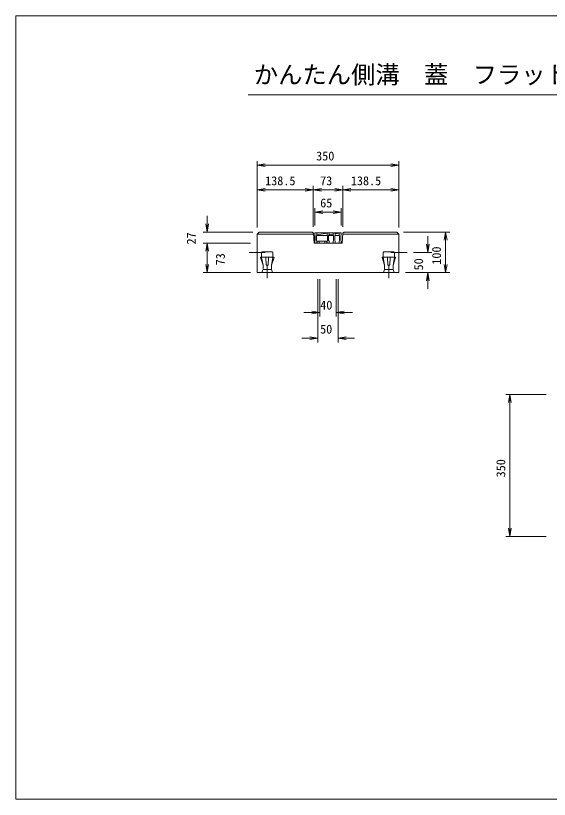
# Model space of a CAD drawing. Units: millimetres, scale not verified. Extents: x 1549 to 15223, y 1105 to 10775.
# Drawn here: x 1549 to 8133, y 1105 to 10775 of the extents above; entities that cross this region are included whole.
import ezdxf
from ezdxf.enums import TextEntityAlignment as Align

# ---------------------------------------------------------------- set-up
doc = ezdxf.new("R2010")
doc.units = ezdxf.units.MM
doc.header["$LTSCALE"] = 20
doc.linetypes.add('USER1', pattern=[4, 3, -1])
for name, color, linetype, lineweight in [('0_2', 7, 'Continuous', 18), ('D-STR-DIM（寸法）', 7, 'Continuous', 18), ('D-STR-STR1（構造物）', 7, 'Continuous', 18), ('D-STR（構造物外形線）', 1, 'Continuous', 18), ('D-TTL(外枠）', 2, 'Continuous', 18), ('D-TTL-LINE（枠内）', 2, 'Continuous', 18), ('GR1', 4, 'Continuous', 18)]:
    doc.layers.add(name, color=color, linetype=linetype, lineweight=lineweight)
doc.layers.add('D-TTL-TXT（文字）', color=7, linetype='Continuous')
doc.styles.add('ＭＳ ゴシック', font='')
doc.styles.get('ＭＳ ゴシック').set_extended_font_data('MS Gothic')

msp = doc.modelspace()

# ---------------------------------------------------------------- linework, layer by layer
at = {"layer": '0_2'}
for p, q in [((4528.22, 8930.47), (4628.22, 8947.13)), ((4628.22, 8913.8), (4528.22, 8930.47)), ((4528.22, 8930.47), (4628.22, 8930.47)), ((6178.22, 8947.13), (6278.22, 8930.47)), ((6278.22, 8930.47), (6178.22, 8913.8)), ((6278.22, 8930.47), (6178.22, 8930.47)), ((4528.22, 8624.73), (4628.22, 8641.39)), ((4628.22, 8608.06), (4528.22, 8624.73)), ((4528.22, 8624.73), (4628.22, 8624.73)), ((5120.72, 8641.39), (5220.72, 8624.73)), ((5220.72, 8624.73), (5120.72, 8608.06)), ((5220.72, 8624.73), (5120.72, 8624.73)), ((5220.72, 8624.73), (5320.72, 8641.39)), ((5320.72, 8608.06), (5220.72, 8624.73)), ((5220.72, 8624.73), (5320.72, 8624.73)), ((5485.72, 8641.39), (5585.72, 8624.73)), ((5585.72, 8624.73), (5485.72, 8608.06)), ((5585.72, 8624.73), (5485.72, 8624.73)), ((5585.72, 8624.73), (5685.72, 8641.39)), ((5685.72, 8608.06), (5585.72, 8624.73)), ((5585.72, 8624.73), (5685.72, 8624.73)), ((6178.22, 8641.39), (6278.22, 8624.73)), ((6278.22, 8624.73), (6178.22, 8608.06)), ((6278.22, 8624.73), (6178.22, 8624.73)), ((5240.72, 8350.91), (5340.72, 8367.57)), ((5340.72, 8334.24), (5240.72, 8350.91)), ((5240.72, 8350.91), (5340.72, 8350.91)), ((5465.72, 8367.57), (5565.72, 8350.91)), ((5565.72, 8350.91), (5465.72, 8334.24)), ((5565.72, 8350.91), (5465.72, 8350.91)), ((3911.16, 8104.34), (3894.5, 8204.34)), ((3927.83, 8204.34), (3911.16, 8104.34)), ((3911.16, 8104.34), (3911.16, 8204.34)), ((6837.56, 8004.34), (6854.23, 8104.34)), ((6854.23, 8104.34), (6870.89, 8004.34)), ((6854.23, 8104.34), (6854.23, 8004.34)), ((3894.5, 7869.34), (3911.16, 7969.34)), ((3894.5, 7869.34), (3911.16, 7969.34)), ((3911.16, 7969.34), (3927.83, 7869.34)), ((3911.16, 7969.34), (3911.16, 7869.34)), ((3911.16, 7969.34), (3927.83, 7869.34)), ((3911.16, 7969.34), (3911.16, 7869.34)), ((6633.89, 7854.34), (6617.23, 7954.34)), ((6650.56, 7954.34), (6633.89, 7854.34)), ((6633.89, 7854.34), (6633.89, 7954.34)), ((3911.16, 7604.34), (3894.5, 7704.34)), ((3927.83, 7704.34), (3911.16, 7604.34)), ((3911.16, 7604.34), (3911.16, 7704.34)), ((6854.23, 7604.34), (6837.56, 7704.34)), ((6870.89, 7704.34), (6854.23, 7604.34)), ((6854.23, 7604.34), (6854.23, 7704.34)), ((6617.23, 7504.34), (6633.89, 7604.34)), ((6633.89, 7604.34), (6650.56, 7504.34)), ((6633.89, 7604.34), (6633.89, 7504.34)), ((5203.22, 7129.5), (5303.22, 7112.83)), ((5303.22, 7112.83), (5203.22, 7096.17)), ((5303.22, 7112.83), (5203.22, 7112.83)), ((5503.22, 7112.83), (5603.22, 7129.5)), ((5603.22, 7096.17), (5503.22, 7112.83)), ((5503.22, 7112.83), (5603.22, 7112.83)), ((5178.22, 6810.55), (5278.22, 6793.89)), ((5278.22, 6793.89), (5178.22, 6777.22)), ((5278.22, 6793.89), (5178.22, 6793.89)), ((5528.22, 6793.89), (5628.22, 6810.55)), ((5628.22, 6777.22), (5528.22, 6793.89)), ((5528.22, 6793.89), (5628.22, 6793.89)), ((7630.88, 5999.68), (7647.54, 6099.68)), ((7647.54, 6099.68), (7664.21, 5999.68)), ((7647.54, 6099.68), (7647.54, 5999.68)), ((7647.54, 4349.68), (7630.88, 4449.68)), ((7664.21, 4449.68), (7647.54, 4349.68)), ((7647.54, 4349.68), (7647.54, 4449.68))]:
    msp.add_line(p, q, dxfattribs=at)
at = {"layer": 'D-STR-DIM（寸法）'}
for p, q in [((4528.22, 8159.34), (4528.22, 8980.47)), ((4628.22, 8930.47), (6178.22, 8930.47)), ((6278.22, 8159.34), (6278.22, 8980.47)), ((4528.22, 8159.34), (4528.22, 8674.73)), ((5120.72, 8624.73), (4628.22, 8624.73)), ((5220.72, 8169.39), (5220.72, 8674.73)), ((5220.72, 8169.39), (5220.72, 8674.73)), ((5320.72, 8624.73), (5485.72, 8624.73)), ((5585.72, 8169.39), (5585.72, 8674.73)), ((5585.72, 8169.39), (5585.72, 8674.73)), ((6178.22, 8624.73), (5685.72, 8624.73)), ((6278.22, 8159.34), (6278.22, 8674.73)), ((5240.72, 8184.34), (5240.72, 8400.91)), ((5340.72, 8350.91), (5465.72, 8350.91)), ((5565.72, 8184.34), (5565.72, 8400.91)), ((3911.16, 8204.34), (3911.16, 8304.34)), ((4473.22, 8104.34), (3861.16, 8104.34)), ((6333.22, 8104.34), (6904.23, 8104.34)), ((6633.89, 7954.34), (6633.89, 8054.34)), ((4448.22, 7969.34), (3861.16, 7969.34)), ((4448.22, 7969.34), (3861.16, 7969.34)), ((6854.23, 8004.34), (6854.23, 7704.34)), ((3911.16, 7869.34), (3911.16, 7704.34)), ((3911.16, 7869.34), (3911.16, 7769.34)), ((6458.22, 7854.34), (6683.89, 7854.34)), ((4448.22, 7604.34), (3861.16, 7604.34)), ((6358.22, 7604.34), (6683.89, 7604.34)), ((6358.22, 7604.34), (6904.23, 7604.34)), ((5278.22, 7524.34), (5278.22, 6743.89)), ((5303.22, 7524.34), (5303.22, 7062.83)), ((5503.22, 7524.34), (5503.22, 7062.83)), ((5528.22, 7524.34), (5528.22, 6743.89)), ((6633.89, 7504.34), (6633.89, 7404.34)), ((5203.22, 7112.83), (5103.22, 7112.83)), ((5603.22, 7112.83), (5703.22, 7112.83)), ((5178.22, 6793.89), (5078.22, 6793.89)), ((5628.22, 6793.89), (5728.22, 6793.89)), ((8093.06, 6099.68), (7597.54, 6099.68)), ((7647.54, 5999.68), (7647.54, 4449.68)), ((8093.06, 4349.68), (7597.54, 4349.68))]:
    msp.add_line(p, q, dxfattribs=at)
at = {"layer": 'D-STR-STR1（構造物）'}
for p, q in [((4428.22, 7854.34), (4628.22, 7854.34)), ((4583.22, 7794.34), (4583.22, 7851.84)), ((4590.72, 7859.34), (4715.72, 7859.34)), ((4723.22, 7851.84), (4723.22, 7794.34)), ((6083.22, 7851.84), (6083.22, 7794.34)), ((6215.72, 7859.34), (6090.72, 7859.34)), ((6378.22, 7854.34), (6178.22, 7854.34)), ((6223.22, 7794.34), (6223.22, 7851.84)), ((4600.72, 7694.34), (4569.61, 7790.06)), ((4572.72, 7794.34), (4733.72, 7794.34)), ((4600.72, 7694.34), (4583.99, 7789.91)), ((4640.72, 7694.34), (4635.94, 7789.85)), ((4640.22, 7794.34), (4718.72, 7794.34)), ((4643.72, 7794.34), (4666.22, 7794.34)), ((4670.49, 7789.85), (4665.72, 7694.34)), ((4736.83, 7790.06), (4705.72, 7694.34)), ((4722.44, 7789.91), (4705.72, 7694.34)), ((6069.61, 7790.06), (6100.72, 7694.34)), ((6233.72, 7794.34), (6072.72, 7794.34)), ((6083.99, 7789.91), (6100.72, 7694.34)), ((6166.22, 7794.34), (6087.72, 7794.34)), ((6135.94, 7789.85), (6140.72, 7694.34)), ((6162.72, 7794.34), (6140.22, 7794.34)), ((6165.72, 7694.34), (6170.49, 7789.85)), ((6205.72, 7694.34), (6236.83, 7790.06)), ((6205.72, 7694.34), (6222.44, 7789.91)), ((4600.72, 7644.34), (4588.22, 7604.34)), ((4600.72, 7644.34), (4600.72, 7694.34)), ((4705.72, 7644.34), (4600.72, 7644.34)), ((4665.72, 7694.34), (4640.72, 7694.34)), ((4653.22, 7547.96), (4653.22, 7687.54)), ((4653.22, 7534.55), (4653.22, 7674.13)), ((4653.22, 7534.55), (4653.22, 7674.13)), ((4705.72, 7644.34), (4705.72, 7694.34)), ((4705.72, 7644.34), (4718.22, 7604.34)), ((6100.72, 7644.34), (6088.22, 7604.34)), ((6100.72, 7644.34), (6100.72, 7694.34)), ((6100.72, 7644.34), (6205.72, 7644.34)), ((6140.72, 7694.34), (6165.72, 7694.34)), ((6153.22, 7547.96), (6153.22, 7687.54)), ((6153.22, 7534.55), (6153.22, 7674.13)), ((6153.22, 7534.55), (6153.22, 7674.13)), ((6205.72, 7644.34), (6205.72, 7694.34)), ((6205.72, 7644.34), (6218.22, 7604.34))]:
    msp.add_line(p, q, dxfattribs=at)
for centre, radius, start, end in [((4590.72, 7851.84), 7.5, 90, 180), ((4715.72, 7851.84), 7.5, 0, 90), ((6090.72, 7851.84), 7.5, 90, 180), ((6215.72, 7851.84), 7.5, 0, 90), ((4574.11, 7790.06), 4.5, 108.00415, 180), ((4588.49, 7789.91), 4.5, 99.92624, 180), ((4640.44, 7789.85), 4.5, 92.8624, 180), ((4665.99, 7789.85), 4.5, 0, 87.1376), ((4717.94, 7789.91), 4.5, 0, 80.07376), ((4732.33, 7790.06), 4.5, 0, 71.99585), ((6074.11, 7790.06), 4.5, 108.00415, 180), ((6088.49, 7789.91), 4.5, 99.92624, 180), ((6140.44, 7789.85), 4.5, 92.8624, 180), ((6165.99, 7789.85), 4.5, 0, 87.1376), ((6217.94, 7789.91), 4.5, 0, 80.07376), ((6232.33, 7790.06), 4.5, 0, 71.99585)]:
    msp.add_arc(centre, radius, start, end, dxfattribs=at)
at = {"layer": 'D-STR（構造物外形線）'}
for p, q in [((4553.22, 8104.34), (4528.22, 8079.34)), ((4528.22, 7604.34), (4528.22, 8079.34)), ((4528.22, 8079.34), (5222.57, 8079.34)), ((4553.22, 8104.34), (5205.72, 8104.34)), ((5205.72, 8104.34), (5221.83, 8089.38)), ((5221.83, 8089.38), (5230.72, 7969.34)), ((5584.61, 8089.38), (5575.72, 7969.34)), ((6278.22, 8079.34), (5583.87, 8079.34)), ((5584.61, 8089.38), (5600.72, 8104.34)), ((5600.72, 8104.34), (6253.22, 8104.34)), ((6278.22, 8079.34), (6253.22, 8104.34)), ((6278.22, 7604.34), (6278.22, 8079.34)), ((5230.72, 7969.34), (5575.72, 7969.34)), ((4528.22, 7604.34), (6278.22, 7604.34))]:
    msp.add_line(p, q, dxfattribs=at)
at = {"layer": 'D-TTL(外枠）'}
for p, q in [((15223.01, 10774.88), (1549.48, 10774.88)), ((1549.48, 1105.12), (1549.48, 10774.88)), ((1549.48, 1105.12), (15223.01, 1105.12))]:
    msp.add_line(p, q, dxfattribs=at)
at = {"layer": 'D-TTL-LINE（枠内）'}
msp.add_line((4419.61, 9798.49), (12363.52, 9798.49), dxfattribs=at)
at = {"layer": 'GR1'}
for p, q in [((5565.72, 8094.34), (5240.72, 8094.34)), ((5240.72, 8069.34), (5240.72, 8094.34)), ((5240.72, 8094.34), (5240.72, 7969.34)), ((5240.72, 8069.34), (5245.72, 8064.34)), ((5245.72, 7999.34), (5245.72, 8064.34)), ((5265.72, 8069.34), (5260.72, 8064.34)), ((5260.72, 8064.34), (5395.72, 8064.34)), ((5260.72, 7999.34), (5260.72, 8064.34)), ((5265.72, 8069.34), (5265.72, 8094.34)), ((5390.72, 8090.05), (5265.72, 8068.63)), ((5390.72, 8069.34), (5390.72, 8094.34)), ((5390.72, 8069.34), (5395.72, 8064.34)), ((5395.72, 7999.34), (5395.72, 8064.34)), ((5415.72, 8069.34), (5410.72, 8064.34)), ((5410.72, 8064.34), (5470.72, 8064.34)), ((5410.72, 7999.34), (5410.72, 8064.34)), ((5415.72, 8069.34), (5415.72, 8094.34)), ((5465.72, 8077.2), (5415.72, 8068.63)), ((5465.72, 8069.34), (5465.72, 8094.34)), ((5465.72, 8069.34), (5470.72, 8064.34)), ((5470.72, 7999.34), (5470.72, 8064.34)), ((5490.72, 8069.34), (5485.72, 8064.34)), ((5485.72, 8064.34), (5545.72, 8064.34)), ((5485.72, 7999.34), (5485.72, 8064.34)), ((5490.72, 8069.34), (5490.72, 8094.34)), ((5540.72, 8090.05), (5490.72, 8081.48)), ((5540.72, 8069.34), (5540.72, 8094.34)), ((5540.72, 8069.34), (5545.72, 8064.34)), ((5545.72, 7999.34), (5545.72, 8064.34)), ((5565.72, 8069.34), (5560.72, 8064.34)), ((5560.72, 7999.34), (5560.72, 8064.34)), ((5565.72, 8069.34), (5565.72, 8094.34)), ((5245.72, 7999.34), (5240.72, 7994.34)), ((5240.72, 7969.34), (5240.72, 7994.34)), ((5240.72, 7969.34), (5265.72, 7969.34)), ((5260.72, 7999.34), (5265.72, 7994.34)), ((5265.72, 7969.34), (5265.72, 7994.34)), ((5388.22, 7991.84), (5268.22, 7991.84)), ((5268.22, 7991.84), (5268.22, 7969.34)), ((5388.22, 7969.34), (5268.22, 7969.34)), ((5388.22, 7991.84), (5388.22, 7969.34)), ((5395.72, 7999.34), (5390.72, 7994.34)), ((5390.72, 7969.34), (5390.72, 7994.34)), ((5390.72, 7969.34), (5415.72, 7969.34)), ((5410.72, 7999.34), (5415.72, 7994.34)), ((5415.72, 7969.34), (5415.72, 7994.34)), ((5470.72, 7999.34), (5465.72, 7994.34)), ((5465.72, 7969.34), (5465.72, 7994.34)), ((5465.72, 7969.34), (5490.72, 7969.34)), ((5485.72, 7999.34), (5490.72, 7994.34)), ((5490.72, 7969.34), (5490.72, 7994.34)), ((5545.72, 7999.34), (5540.72, 7994.34)), ((5540.72, 7969.34), (5540.72, 7994.34)), ((5540.72, 7969.34), (5565.72, 7969.34)), ((5560.72, 7999.34), (5565.72, 7994.34)), ((5565.72, 7969.34), (5565.72, 7994.34))]:
    msp.add_line(p, q, dxfattribs=at)
at = {"layer": 'GR1', "linetype": 'USER1'}
for p, q in [((5293.22, 7991.84), (5293.22, 7969.34)), ((5363.22, 7991.84), (5363.22, 7969.34))]:
    msp.add_line(p, q, dxfattribs=at)

# ---------------------------------------------------------------- texts
at = {"layer": 'D-STR-DIM（寸法）', "style": 'ＭＳ ゴシック'}
for s, p in [('350', (5256.65, 8955.47)), ('138.5', (4627.01, 8649.73)), ('73', (5305.38, 8649.73)), ('138.5', (5684.51, 8649.73)), ('65', (5306.14, 8375.91)), ('40', (5306.52, 7116.17)), ('50', (5305.38, 6818.89))]:
    msp.add_text(s, height=110, dxfattribs=at).set_placement(p, align=Align.BOTTOM_LEFT)
for s, p in [('27', (3803.9, 7951.9)), ('73', (4162.56, 7694)), ('100', (6829.23, 7702.44)), ('50', (6608.89, 7631.5)), ('350', (7622.54, 5078.11))]:
    msp.add_text(s, height=110, rotation=90, dxfattribs=at).set_placement(p, align=Align.BOTTOM_LEFT)
at = {"layer": 'D-TTL-TXT（文字）', "style": 'ＭＳ ゴシック'}
msp.add_text('かんたん側溝\u3000蓋\u3000フラットタイプFG型 250', height=219.9, dxfattribs=at).set_placement((4487.77, 9871.06), align=Align.BOTTOM_LEFT)

doc.saveas('drawing.dxf')
